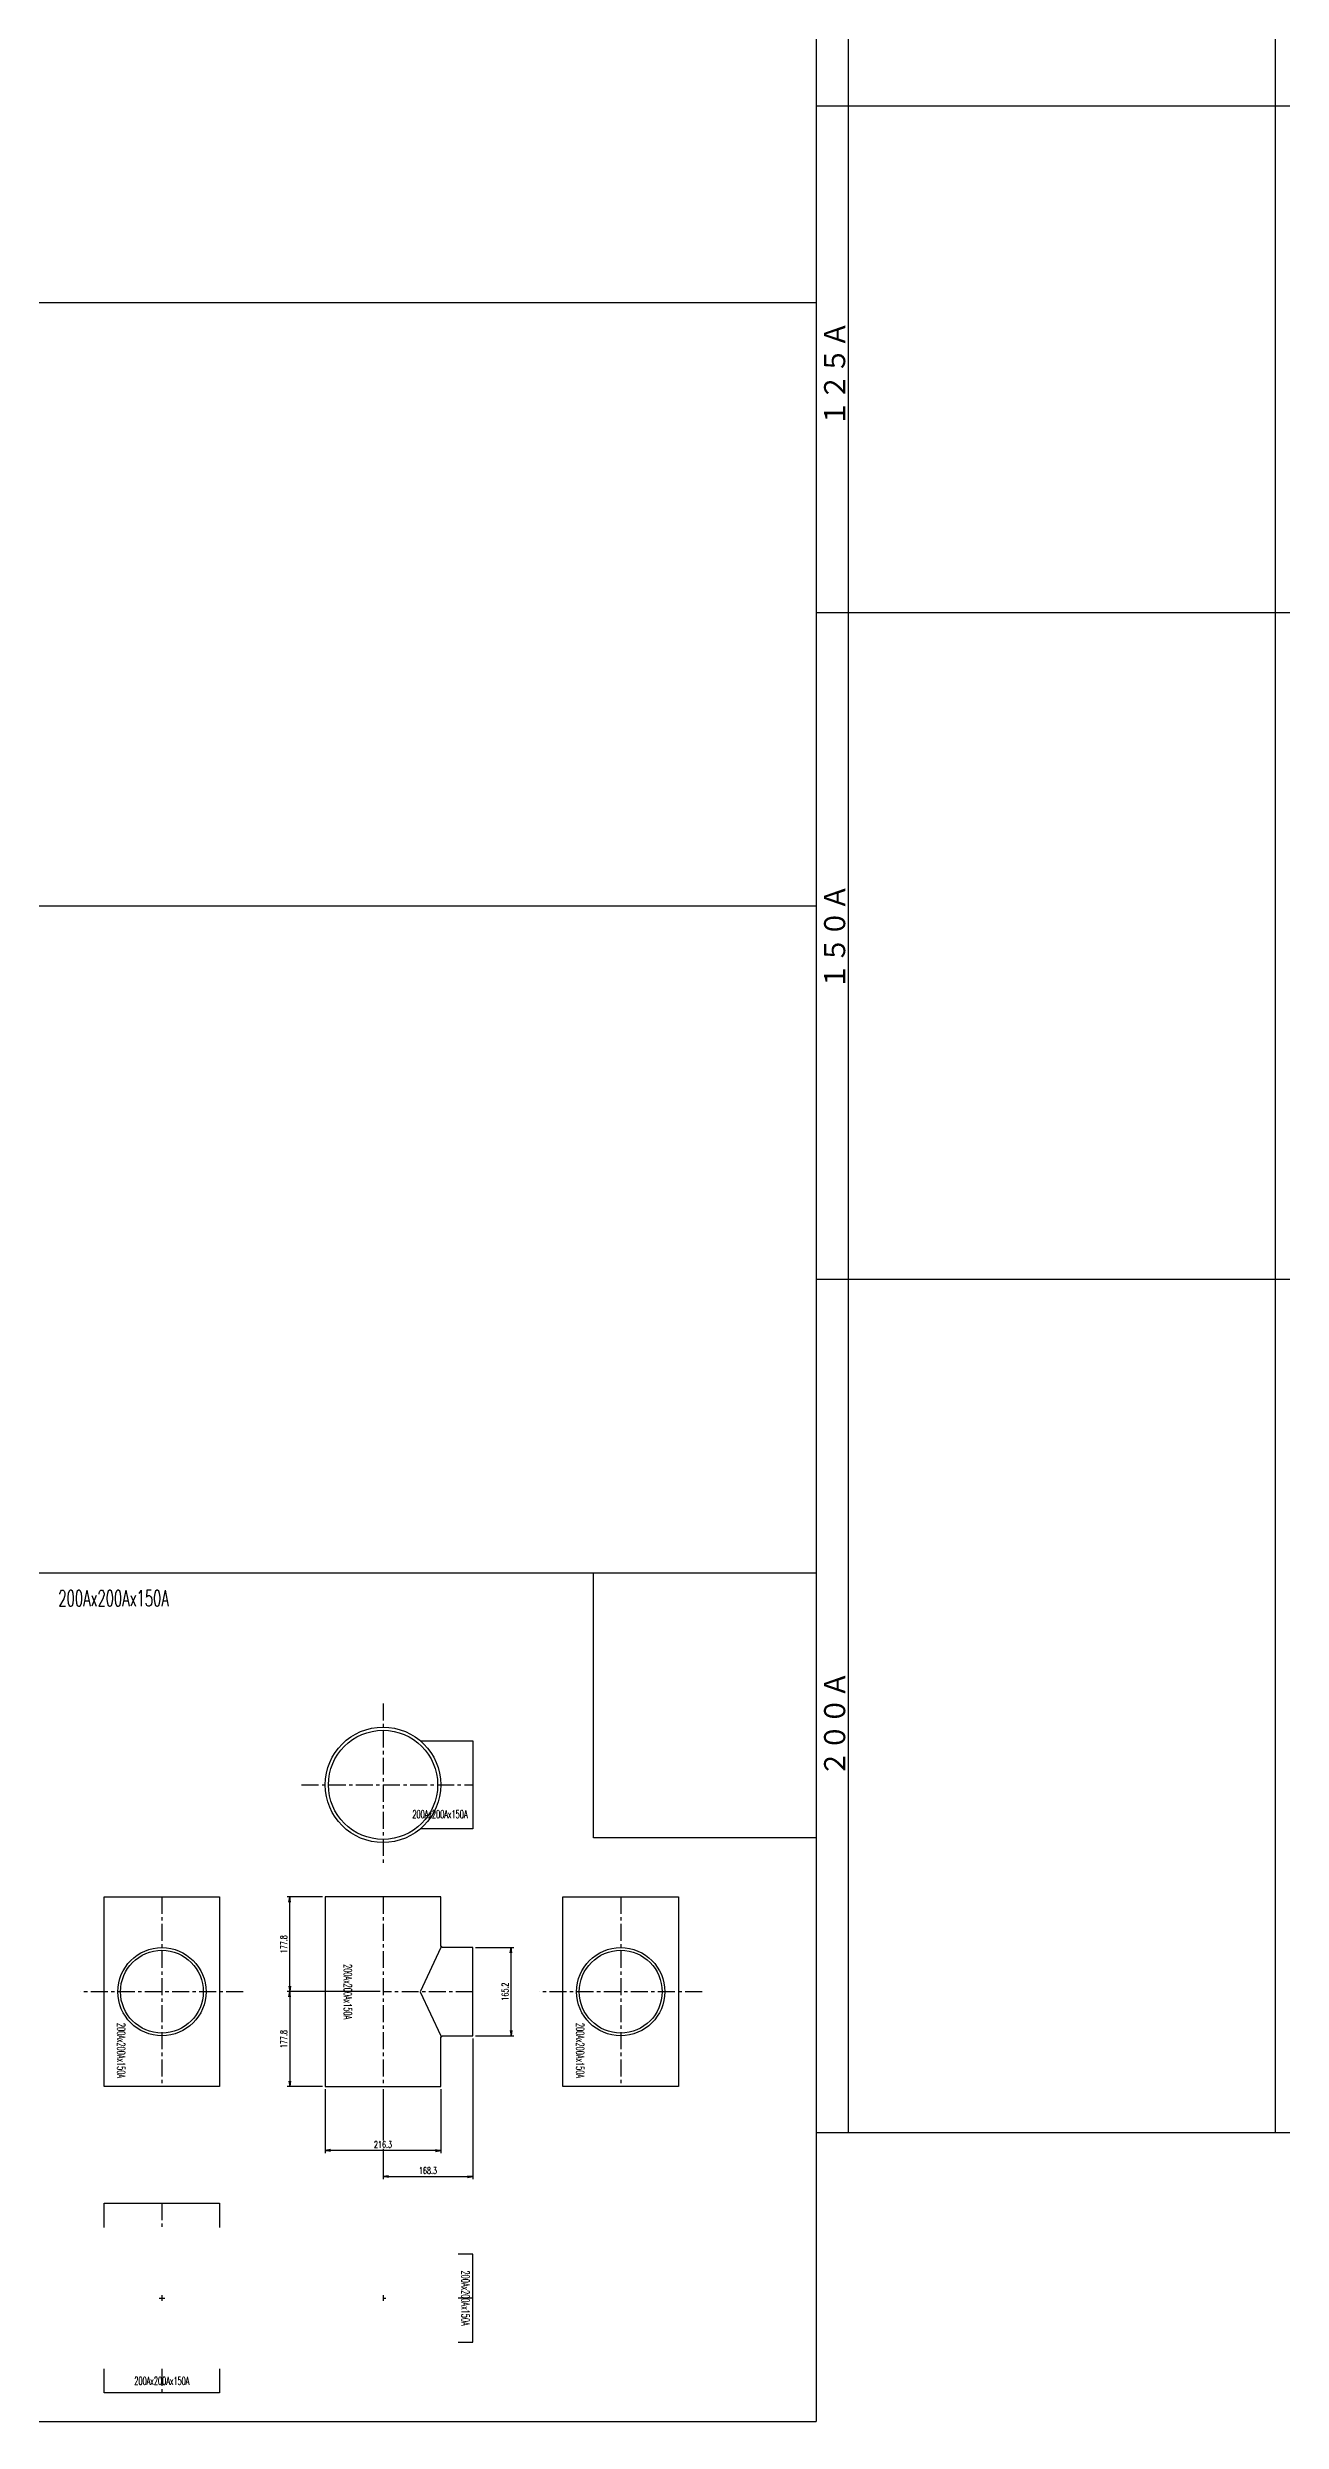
# Model space of a CAD drawing. Header units: millimetres. Extents: x 2090 to 42062, y -14812 to 2738.
# Drawn here: x 19702 to 22014, y -7094 to -2643 of the extents above; entities that cross this region are included whole.
import ezdxf

# ---------------------------------------------------------------- set-up
doc = ezdxf.new("R2010")
doc.units = ezdxf.units.MM
doc.header["$PDMODE"] = 35
doc.linetypes.add('CENTER', pattern=[50.8, 31.75, -6.35, 6.35, -6.35])
for name, color, linetype in [('#配管（SUS)', 220, 'Continuous'), ('DIM', 1, 'Continuous'), ('skeleton', 7, 'Continuous')]:
    doc.layers.add(name, color=color, linetype=linetype)
doc.styles.add('kpk', font='romans.shx', dxfattribs={"width": 0.7, "bigfont": 'extfont2.shx'})
doc.styles.get("Standard").update_dxf_attribs({"font": 'romans.shx', "bigfont": 'extfont.shx'})
doc.dimstyles.new('1／5～KPK', dxfattribs={"dimscale": 5, "dimtxt": 2.5, "dimasz": 2, "dimexe": 1, "dimexo": 1, "dimgap": 1, "dimtad": 3, "dimdsep": 46, "dimtxsty": 'kpk', "dimblk": 'OPEN', "dimcen": 2.5, "dimclrd": 9, "dimclre": 9, "dimclrt": 4, "dimadec": 1, "dimazin": 2, "dimtfac": 1, "dimtmove": 0, "dimatfit": 2, "dimldrblk": 'OPEN', "dimfxl": 1, "dimtfill": 1, "dimlwd": -1, "dimlwe": -1, "dimarcsym": 1})

# ---------------------------------------------------------------- blocks, each defined once
blk = doc.blocks.new('_Open')
at = {"color": 0, "linetype": 'ByBlock', "lineweight": -2}
for p, q in [((-1, 0.17), (0, 0)), ((-1, -0.17), (0, 0)), ((0, 0), (-1, 0))]:
    blk.add_line(p, q, dxfattribs=at)
blk = doc.blocks.new('*D472')
at = {"layer": 'Defpoints', "color": 0, "linetype": 'ByBlock', "transparency": 16777216}
for p in [(20155.8, -6110.4), (20222.5, -6110.4), (20330.6, -6288.2)]:
    blk.add_point(p, dxfattribs=at)
at = {"layer": 'DIM', "color": 9, "transparency": 16777216}
for p, q in [((20217.5, -6110.4), (20150.8, -6110.4)), ((20155.8, -6278.2), (20155.8, -6120.4)), ((20325.6, -6288.2), (20150.8, -6288.2))]:
    blk.add_line(p, q, dxfattribs=at)
at = {"layer": 'DIM', "color": 9, "linetype": 'ByBlock', "transparency": 16777216, "xscale": 10, "yscale": 10, "zscale": 10}
for p, rotation in [((20155.8, -6110.4), 90), ((20155.8, -6288.2), 270)]:
    blk.add_blockref('_Open', p, dxfattribs=dict(at, rotation=rotation))
at = {"layer": 'DIM', "color": 4, "linetype": 'ByBlock', "transparency": 16777216, "insert": (20144.6, -6199.3), "char_height": 12.5, "attachment_point": 5, "rotation": 90, "style": 'kpk', "bg_fill": 3, "box_fill_scale": 1.1, "bg_fill_color": 256, "bg_fill_true_color": 13158600, "bg_fill_transparency": 0}
blk.add_mtext('177.8', dxfattribs=at)
blk = doc.blocks.new('*D473')
at = {"layer": 'Defpoints', "color": 0, "linetype": 'ByBlock', "transparency": 16777216}
for p in [(20330.6, -6288.2), (20155.8, -6466), (20222.5, -6466)]:
    blk.add_point(p, dxfattribs=at)
at = {"layer": 'DIM', "color": 9, "transparency": 16777216}
for p, q in [((20325.6, -6288.2), (20150.8, -6288.2)), ((20155.8, -6298.2), (20155.8, -6456)), ((20217.5, -6466), (20150.8, -6466))]:
    blk.add_line(p, q, dxfattribs=at)
at = {"layer": 'DIM', "color": 9, "linetype": 'ByBlock', "transparency": 16777216, "xscale": 10, "yscale": 10, "zscale": 10}
for p, rotation in [((20155.8, -6288.2), 90), ((20155.8, -6466), 270)]:
    blk.add_blockref('_Open', p, dxfattribs=dict(at, rotation=rotation))
at = {"layer": 'DIM', "color": 4, "linetype": 'ByBlock', "transparency": 16777216, "insert": (20144.6, -6377.1), "char_height": 12.5, "attachment_point": 5, "rotation": 90, "style": 'kpk', "bg_fill": 3, "box_fill_scale": 1.1, "bg_fill_color": 256, "bg_fill_true_color": 13158600, "bg_fill_transparency": 0}
blk.add_mtext('177.8', dxfattribs=at)
blk = doc.blocks.new('*D474')
at = {"layer": 'Defpoints', "color": 0, "linetype": 'ByBlock', "transparency": 16777216}
for p in [(20498.9, -6370.8), (20330.6, -6466), (20498.9, -6634.9)]:
    blk.add_point(p, dxfattribs=at)
at = {"layer": 'DIM', "color": 9, "transparency": 16777216}
for p, q in [((20498.9, -6375.8), (20498.9, -6639.9)), ((20330.6, -6471), (20330.6, -6639.9)), ((20340.6, -6634.9), (20488.9, -6634.9))]:
    blk.add_line(p, q, dxfattribs=at)
at = {"layer": 'DIM', "color": 9, "linetype": 'ByBlock', "transparency": 16777216, "xscale": 10, "yscale": 10, "zscale": 10, "rotation": 180}
blk.add_blockref('_Open', (20330.6, -6634.9), dxfattribs=at)
at = {"layer": 'DIM', "color": 9, "linetype": 'ByBlock', "transparency": 16777216, "xscale": 10, "yscale": 10, "zscale": 10}
blk.add_blockref('_Open', (20498.9, -6634.9), dxfattribs=at)
at = {"layer": 'DIM', "color": 4, "linetype": 'ByBlock', "transparency": 16777216, "insert": (20414.8, -6623.7), "char_height": 12.5, "attachment_point": 5, "style": 'kpk', "bg_fill": 3, "box_fill_scale": 1.1, "bg_fill_color": 256, "bg_fill_true_color": 13158600, "bg_fill_transparency": 0}
blk.add_mtext('168.3', dxfattribs=at)
blk = doc.blocks.new('*D475')
at = {"layer": 'Defpoints', "color": 0, "linetype": 'ByBlock', "transparency": 16777216}
for p in [(20222.5, -6466), (20438.8, -6466), (20222.5, -6586.1)]:
    blk.add_point(p, dxfattribs=at)
at = {"layer": 'DIM', "color": 9, "transparency": 16777216}
for p, q in [((20222.5, -6471), (20222.5, -6591.1)), ((20438.8, -6471), (20438.8, -6591.1)), ((20428.8, -6586.1), (20232.5, -6586.1))]:
    blk.add_line(p, q, dxfattribs=at)
at = {"layer": 'DIM', "color": 9, "linetype": 'ByBlock', "transparency": 16777216, "xscale": 10, "yscale": 10, "zscale": 10, "rotation": 180}
blk.add_blockref('_Open', (20222.5, -6586.1), dxfattribs=at)
at = {"layer": 'DIM', "color": 9, "linetype": 'ByBlock', "transparency": 16777216, "xscale": 10, "yscale": 10, "zscale": 10}
blk.add_blockref('_Open', (20438.8, -6586.1), dxfattribs=at)
at = {"layer": 'DIM', "color": 4, "linetype": 'ByBlock', "transparency": 16777216, "insert": (20330.6, -6574.8), "char_height": 12.5, "attachment_point": 5, "style": 'kpk', "bg_fill": 3, "box_fill_scale": 1.1, "bg_fill_color": 256, "bg_fill_true_color": 13158600, "bg_fill_transparency": 0}
blk.add_mtext('216.3', dxfattribs=at)
blk = doc.blocks.new('*D476')
at = {"layer": 'Defpoints', "color": 0, "linetype": 'ByBlock', "transparency": 16777216}
for p in [(20498.9, -6205.6), (20570.4, -6205.6), (20498.9, -6370.8)]:
    blk.add_point(p, dxfattribs=at)
at = {"layer": 'DIM', "color": 9, "transparency": 16777216}
for p, q in [((20503.9, -6205.6), (20575.4, -6205.6)), ((20570.4, -6360.8), (20570.4, -6215.6)), ((20503.9, -6370.8), (20575.4, -6370.8))]:
    blk.add_line(p, q, dxfattribs=at)
at = {"layer": 'DIM', "color": 9, "linetype": 'ByBlock', "transparency": 16777216, "xscale": 10, "yscale": 10, "zscale": 10}
for p, rotation in [((20570.4, -6205.6), 90), ((20570.4, -6370.8), 270)]:
    blk.add_blockref('_Open', p, dxfattribs=dict(at, rotation=rotation))
at = {"layer": 'DIM', "color": 4, "linetype": 'ByBlock', "transparency": 16777216, "insert": (20559.2, -6288.2), "char_height": 12.5, "attachment_point": 5, "rotation": 90, "style": 'kpk', "bg_fill": 3, "box_fill_scale": 1.1, "bg_fill_color": 256, "bg_fill_true_color": 13158600, "bg_fill_transparency": 0}
blk.add_mtext('165.2', dxfattribs=at)
blk = doc.blocks.new('(SUS)200A×150A-RT-1')
at = {"layer": '#配管（SUS)', "color": 2, "linetype": 'CENTER'}
for p, q in [((0, 177.8), (0, -177.8)), ((168.3, 0), (0, 0))]:
    blk.add_line(p, q, dxfattribs=at)
at = {"layer": '#配管（SUS)', "color": 0, "linetype": 'ByBlock'}
blk.add_lwpolyline([(168.3, -82.6), (168.3, 82.6), (113.2, 82.6, -0.414214), (108.2, 87.6), (108.2, 177.8), (-108.1, 177.8), (-108.1, -177.8), (108.2, -177.8), (108.2, -87.6, -0.414214), (113.2, -82.6)], format="xyb", close=True, dxfattribs=at)
blk.add_lwpolyline([(108.2, 82.6), (69.8, 0), (108.2, -82.6)], dxfattribs=at)
at = {"layer": 'Defpoints', "color": 5, "insert": (-66, 0), "char_height": 15, "attachment_point": 5, "rotation": 270}
blk.add_mtext('{\\W0.6;200Ax200Ax150A}', dxfattribs=at)
blk = doc.blocks.new('(SUS)200A×150A-RT-2')
at = {"layer": '#配管（SUS)', "color": 2, "linetype": 'CENTER'}
for p, q in [((0, 177.8), (0, -177.8)), ((152.4, 0), (-152.4, 0))]:
    blk.add_line(p, q, dxfattribs=at)
at = {"layer": '#配管（SUS)', "color": 0, "linetype": 'ByBlock'}
blk.add_lwpolyline([(108.2, 177.8), (108.2, -177.8), (-108.2, -177.8), (-108.2, 177.8)], close=True, dxfattribs=at)
for radius in [82.6, 77.6]:
    blk.add_circle((0, 0), radius, dxfattribs=at)
at = {"layer": 'Defpoints', "color": 5, "insert": (-76.1, -110.3), "char_height": 15, "attachment_point": 5, "rotation": 270}
blk.add_mtext('{\\W0.6;200Ax200Ax150A}', dxfattribs=at)
blk = doc.blocks.new('(SUS)200A×150A-RT-3')
at = {"layer": '#配管（SUS)', "color": 2, "linetype": 'CENTER'}
for p, q in [((0, 152.4), (0, -152.4)), ((-152.4, 0), (168.3, 0))]:
    blk.add_line(p, q, dxfattribs=at)
at = {"layer": '#配管（SUS)', "color": 0, "linetype": 'ByBlock'}
blk.add_lwpolyline([(69.8, 82.6), (168.3, 82.6), (168.3, -82.6), (69.8, -82.6)], dxfattribs=at)
for radius in [108.2, 102.3]:
    blk.add_circle((0, 0), radius, dxfattribs=at)
at = {"layer": 'Defpoints', "color": 5, "insert": (106.7, -55.2), "char_height": 15, "attachment_point": 5}
blk.add_mtext('{\\W0.6;200Ax200Ax150A}', dxfattribs=at)
blk = doc.blocks.new('(SUS)200A×150A-RT-4')
at = {"layer": '#配管（SUS)', "color": 2, "linetype": 'CENTER'}
for p, q in [((0, 177.8), (0, -177.8)), ((152.4, 0), (-152.4, 0))]:
    blk.add_line(p, q, dxfattribs=at)
at = {"layer": '#配管（SUS)', "color": 0, "linetype": 'ByBlock'}
blk.add_lwpolyline([(108.2, 177.8), (108.2, -177.8), (-108.2, -177.8), (-108.2, 177.8)], close=True, dxfattribs=at)
for radius in [82.6, 77.6]:
    blk.add_circle((0, 0), radius, dxfattribs=at)
at = {"layer": 'Defpoints', "color": 5, "insert": (-76.1, -110.3), "char_height": 15, "attachment_point": 5, "rotation": 270}
blk.add_mtext('{\\W0.6;200Ax200Ax150A}', dxfattribs=at)
blk = doc.blocks.new('(SUS)200A×150A-RT-5')
at = {"layer": '#配管（SUS)', "color": 2, "linetype": 'CENTER'}
for p, q in [((0, 177.8), (0, 132.7)), ((-5.3, 0), (5.3, 0)), ((0, 5.3), (0, -5.3)), ((0, -132.7), (0, -177.8))]:
    blk.add_line(p, q, dxfattribs=at)
at = {"layer": '#配管（SUS)', "color": 0, "linetype": 'ByBlock'}
for points in [[(-108.1, 132.7), (-108.1, 177.8), (108.2, 177.8), (108.2, 132.7)], [(108.2, -132.7), (108.2, -177.8), (-108.1, -177.8), (-108.1, -132.7)]]:
    blk.add_lwpolyline(points, dxfattribs=at)
at = {"layer": 'Defpoints', "color": 5, "insert": (0, -155.2), "char_height": 15, "attachment_point": 5}
blk.add_mtext('{\\W0.6;200Ax200Ax150A}', dxfattribs=at)
blk = doc.blocks.new('(SUS)200A×150A-RT-6')
at = {"layer": '#配管（SUS)', "color": 2, "linetype": 'CENTER'}
for p, q in [((0, 5.3), (0, -5.3)), ((0, 0), (5.3, 0)), ((168.3, 0), (140.7, 0))]:
    blk.add_line(p, q, dxfattribs=at)
at = {"layer": '#配管（SUS)', "color": 0, "linetype": 'ByBlock'}
blk.add_lwpolyline([(140.7, -82.6), (168.3, -82.6), (168.3, 82.6), (140.7, 82.6)], dxfattribs=at)
at = {"layer": 'Defpoints', "color": 5, "insert": (154.5, 0), "char_height": 15, "attachment_point": 5, "rotation": 270}
blk.add_mtext('{\\W0.6;200Ax200Ax150A}', dxfattribs=at)

msp = doc.modelspace()

# ---------------------------------------------------------------- linework, layer by layer
at = {"layer": 'skeleton'}
for p, q in [((21142.157, 1807.568), (21142.157, -7094.106)), ((21202.157, 1807.568), (21202.157, -6552.432)), ((22002.157, 1707.568), (22002.157, -6552.432)), ((21142.157, -2752.432), (42062.157, -2752.432)), ((8325.36, -3121.689), (21142.157, -3121.689)), ((21142.157, -3702.432), (42062.157, -3702.432)), ((8325.36, -4252.698), (21142.157, -4252.698)), ((21142.157, -4952.432), (42062.157, -4952.432)), ((8325.36, -5502.698), (21142.157, -5502.698)), ((21142.157, -6552.432), (42062.157, -6552.432)), ((8325.36, -7094.106), (21142.157, -7094.106))]:
    msp.add_line(p, q, dxfattribs=at)
msp.add_lwpolyline([(20725.1, -5502.698), (21142.157, -5502.698), (21142.157, -5999.857), (20725.1, -5999.857)], close=True, dxfattribs=at)

# ---------------------------------------------------------------- block references
at = {"layer": '#配管（SUS)'}
for name, p in [('(SUS)200A×150A-RT-3', (20330.626, -5900.435)), ('(SUS)200A×150A-RT-4', (19916.411, -6288.241)), ('(SUS)200A×150A-RT-2', (20775.926, -6288.241)), ('(SUS)200A×150A-RT-5', (19916.411, -6862.762)), ('(SUS)200A×150A-RT-6', (20330.626, -6862.762))]:
    msp.add_blockref(name, p, dxfattribs=at)

# ---------------------------------------------------------------- texts
at = {"color": 71, "insert": (19722.41, -5550.783), "char_height": 30, "attachment_point": 4}
msp.add_mtext('{\\W0.6;200Ax200Ax150A}', dxfattribs=at)
at = {"layer": 'skeleton'}
for s, p in [('１２５Ａ', (21200.829, -3354.111)), ('１５０Ａ', (21200.829, -4409.55)), ('２００Ａ', (21200.829, -5885.425))]:
    msp.add_text(s, height=45, rotation=90, dxfattribs=at).set_placement(p)

# ---------------------------------------------------------------- dimensions: what is measured, and where the dimension line sits
at = {"layer": 'DIM', "linetype": 'ByBlock'}
dim = msp.add_linear_dim(base=(20155.846, -6110.441), p1=(20330.626, -6288.241), p2=(20222.476, -6110.441), angle=90, dimstyle='1／5～KPK', dxfattribs=at)
dim.commit()
dim.dimension.update_dxf_attribs({"geometry": '*D472', "text_midpoint": (20144.596, -6199.341)})

# ---------------------------------------------------------------- next in the draw order: dimensions: what is measured, and where the dimension line sits
dim = msp.add_linear_dim(base=(20155.846, -6466.041), p1=(20330.626, -6288.241), p2=(20222.476, -6466.041), angle=90, dimstyle='1／5～KPK', dxfattribs=at)
dim.commit()
dim.dimension.update_dxf_attribs({"geometry": '*D473', "text_midpoint": (20144.596, -6377.141)})

# ---------------------------------------------------------------- next in the draw order: dimensions: what is measured, and where the dimension line sits
dim = msp.add_linear_dim(base=(20498.926, -6634.926), p1=(20330.626, -6466.041), p2=(20498.926, -6370.841), dimstyle='1／5～KPK', dxfattribs=at)
dim.commit()
dim.dimension.update_dxf_attribs({"geometry": '*D474', "text_midpoint": (20414.776, -6623.676)})

# ---------------------------------------------------------------- next in the draw order: dimensions: what is measured, and where the dimension line sits
dim = msp.add_linear_dim(base=(20570.42, -6205.641), p1=(20498.926, -6370.841), p2=(20498.926, -6205.641), angle=90, dimstyle='1／5～KPK', dxfattribs=at)
dim.commit()
dim.dimension.update_dxf_attribs({"geometry": '*D476', "text_midpoint": (20559.17, -6288.241)})
dim = msp.add_linear_dim(base=(20222.476, -6586.069), p1=(20438.776, -6466.041), p2=(20222.476, -6466.041), dimstyle='1／5～KPK', dxfattribs=at)
dim.commit()
dim.dimension.update_dxf_attribs({"geometry": '*D475', "text_midpoint": (20330.626, -6574.819)})

# ---------------------------------------------------------------- next in the draw order: block references
at = {"layer": '#配管（SUS)'}
msp.add_blockref('(SUS)200A×150A-RT-1', (20330.626, -6288.241), dxfattribs=at)

doc.saveas('drawing.dxf')
